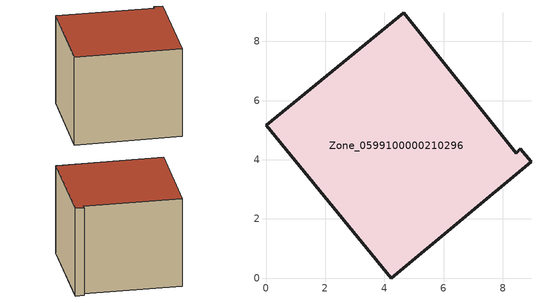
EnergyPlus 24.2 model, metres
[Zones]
Zone_0599100000210296
 floor ground (C_G): 4.64,8.96 8.46,4.22 8.59,4.37 8.95,3.93 4.23,0 0,5.16 z1.96
 wall outside (C_F): 4.64,8.96 0,5.16 4.23,0 8.95,3.93 8.59,4.37 8.46,4.22 4.64,8.96 z1.96:7.84
 roof outside (C_R): 8.46,4.22 4.64,8.96 0,5.16 4.23,0 8.95,3.93 8.59,4.37 z7.84
[BUILDING]
Pand.0599100000210296: North Axis=0; Terrain=City; Loads Convergence Tolerance Value=0.04; Temperature Convergence Tolerance Value=0.4; Solar Distribution=FullExterior; Maximum Number of Warmup Days=25; Minimum Number of Warmup Days=1
[Site:Location]
Rotterdam.The.Hague.AP_ZH_NLD Design_Conditions: Latitude=51.96; Longitude=4.45; Time Zone=1; Elevation=-4.5
[SITE:GROUNDTEMPERATURE:BUILDINGSURFACE]
18, 18, 18, 18, 18, 18, 18, 18, 18, 18, 18, 18
[MATERIAL] Thermal Absorptance=0.9; Solar Absorptance=0.7; Visible Absorptance=0.7
Name | Roughness | Thickness | Conductivity | Density | Specific Heat
G.TC.1946-1964 | MediumSmooth | 0.15 | 1 | 540 | 1210
F.TC.1946-1964 | Rough | 0.3 | 0.857143 | 1920 | 840
R.TC.1946-1964 | MediumRough | 0.2 | 0.235294 | 1500 | 1000
[CONSTRUCTION]
C_G: G.TC.1946-1964
C_F: F.TC.1946-1964
C_R: R.TC.1946-1964
[ZONE]
Zone_0599100000210296: Type=1; Multiplier=1; Ceiling Height=Autocalculate; Volume=Autocalculate; Floor Area=autocalculate; Part of Total Floor Area=Yes
[ZONEINFILTRATION:DESIGNFLOWRATE]
Infil_Zone_0599100000210296: Zone or ZoneList or Space or SpaceList=Zone_0599100000210296; Schedule=AlwaysOn; Design Flow Rate Calculation Method=Flow/Area; Flow Rate per Floor Area=0.003; Constant Term Coefficient=1; Temperature Term Coefficient=0; Velocity Term Coefficient=0; Velocity Squared Term Coefficient=0
[HVACTEMPLATE:ZONE:IDEALLOADSAIRSYSTEM]
Zone_0599100000210296: Maximum Heating Supply Air Temperature=50; Minimum Cooling Supply Air Temperature=13; Maximum Heating Supply Air Humidity Ratio=0.0156; Minimum Cooling Supply Air Humidity Ratio=0.0077; Heating Limit=NoLimit; Cooling Limit=NoLimit; Dehumidification Control Type=ConstantSensibleHeatRatio; Cooling Sensible Heat Ratio=0.7; Dehumidification Setpoint=60; Humidification Control Type=None; Humidification Setpoint=30; Outdoor Air Method=None; Outdoor Air Flow Rate per Person=0.00944; Outdoor Air Flow Rate per Zone Floor Area=0; Outdoor Air Flow Rate per Zone=0; Demand Controlled Ventilation Type=None; Outdoor Air Economizer Type=NoEconomizer; Heat Recovery Type=None; Sensible Heat Recovery Effectiveness=0.7; Latent Heat Recovery Effectiveness=0.65
[ZONECONTROL:THERMOSTAT]
ThermostatControl_Zone_0599100000210296: Zone or ZoneList=Zone_0599100000210296; Control Type Schedule=DualSetpointControlType; Control 1=Thermostat_Zone_0599100000210296; Temperature Difference Between Cutout And Setpoint=0
[THERMOSTATSETPOINT:DUALSETPOINT]
Thermostat_Zone_0599100000210296: Heating Setpoint Temperature Schedule=HeatingSetpoint_Zone_0599100000210296; Cooling Setpoint Temperature Schedule=CoolingSetpoint_Zone_0599100000210296
[SCHEDULE:COMPACT]
HeatingSetpoint_Zone_0599100000210296: Through: 12/31, For: AllDays, Until: 24:00, 21
CoolingSetpoint_Zone_0599100000210296: Through: 12/31, For: AllDays, Until: 24:00, 24
DualSetpointControlType: Through: 12/31, For: AllDays, Until: 24:00, 4
AlwaysOn: Through: 12/31, For: AllDays, Until: 24:00, 1
